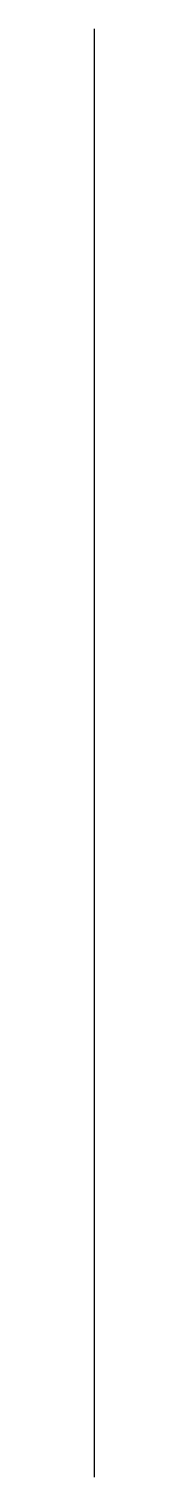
# Model space of a CAD drawing. Header units: millimetres. Extents: x 100 to 100, y 200 to 210.
import ezdxf

# ---------------------------------------------------------------- set-up
doc = ezdxf.new("R2010")
doc.units = ezdxf.units.MM
doc.layers.get('0').update_dxf_attribs({"linetype": 'CONTINUOUS'})

# ---------------------------------------------------------------- blocks, each defined once
blk = doc.blocks.new('*U123')
blk.add_line((0, 0), (10, 0))

msp = doc.modelspace()

# ---------------------------------------------------------------- block references
at = {"rotation": 90}
msp.add_blockref('*U123', (100, 200), dxfattribs=at)

doc.saveas('drawing.dxf')
